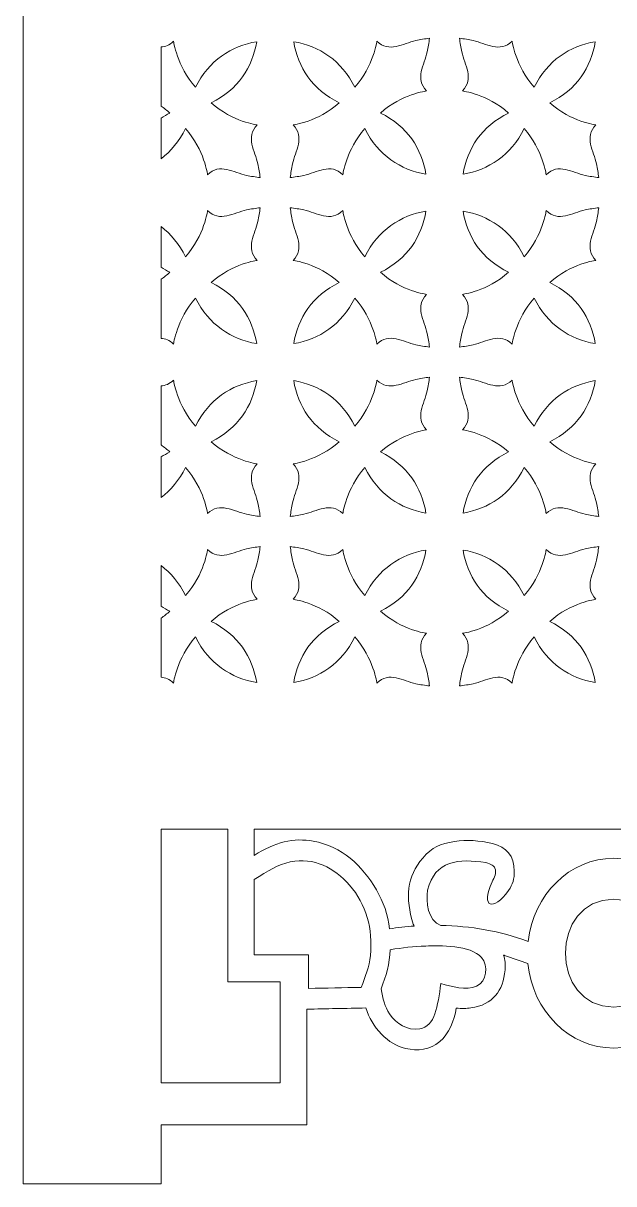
# Model space of a CAD drawing. Header units: centimetres. Extents: x -9.3 to 7.2, y -14.2 to 13.3.
# Drawn here: x -0.26 to 3.49, y -14.17 to -6.81 of the extents above; entities that cross this region are included whole.
import ezdxf

# ---------------------------------------------------------------- set-up
doc = ezdxf.new("R2010")
doc.units = ezdxf.units.CM
doc.header["$MEASUREMENT"] = 0
doc.layers.add('layer 1', color=7, linetype='Continuous')

msp = doc.modelspace()

# ---------------------------------------------------------------- linework, layer by layer
at = {"layer": 'layer 1', "color": 242, "lineweight": 9}
for points, knots in [([(7.24442, 13.32705), (4.74449, 13.32705), (2.24456, 13.32705), (-0.25537, 13.32705), (-0.25537, 13.32705), (-0.25537, 4.97173), (-0.25537, -3.38359), (-0.25537, -11.73891), (-0.25537, -11.73891), (-0.25535, -11.73891), (-0.25533, -11.73891), (-0.25531, -11.73891), (-0.25531, -11.73891), (-0.25531, -12.55), (-0.25531, -13.36109), (-0.25531, -14.17218), (-0.25531, -14.17218), (0.03635, -14.17218), (0.32801, -14.17218), (0.61966, -14.17218), (0.61966, -14.17218), (0.61966, -14.04718), (0.61966, -13.92218), (0.61966, -13.79719), (0.61966, -13.79719), (0.92818, -13.79719), (1.23669, -13.79719), (1.5452, -13.79719), (1.5452, -13.79719), (1.5452, -13.55293), (1.5452, -13.30868), (1.5452, -13.06443), (1.5452, -13.06443), (1.67001, -13.06193), (1.79482, -13.05944), (1.91964, -13.05695), (1.91964, -13.05695), (1.9418, -13.12015), (1.97084, -13.17496), (2.01906, -13.22334), (2.01906, -13.22334), (2.06629, -13.27071), (2.11509, -13.29998), (2.17241, -13.31331), (2.17241, -13.31331), (2.24827, -13.33095), (2.32837, -13.32327), (2.38927, -13.27014), (2.38927, -13.27014), (2.4482, -13.21872), (2.4822, -13.13637), (2.49442, -13.0578), (2.49442, -13.0578), (2.52929, -13.06133), (2.55895, -13.06051), (2.58692, -13.05651), (2.58692, -13.05651), (2.7265, -13.03653), (2.79243, -12.94821), (2.80421, -12.81503), (2.80421, -12.81503), (2.8071, -12.7824), (2.8048, -12.75017), (2.79444, -12.72181), (2.79444, -12.72181), (2.79663, -12.72236), (2.79882, -12.7229), (2.80102, -12.72345), (2.80102, -12.72345), (2.85027, -12.74048), (2.89953, -12.75751), (2.94878, -12.77454), (2.94878, -12.77454), (2.97834, -13.07636), (3.21141, -13.31135), (3.49455, -13.31135), (3.49455, -13.31135), (3.7777, -13.31135), (4.01077, -13.07636), (4.04032, -12.77454), (4.04032, -12.77454), (4.08958, -12.75751), (4.13883, -12.74048), (4.18809, -12.72345), (4.18809, -12.72345), (4.19028, -12.7229), (4.19248, -12.72236), (4.19467, -12.72181), (4.19467, -12.72181), (4.1843, -12.75017), (4.182, -12.7824), (4.18489, -12.81503), (4.18489, -12.81503), (4.19668, -12.94821), (4.26261, -13.03653), (4.40219, -13.05651), (4.40219, -13.05651), (4.43016, -13.06051), (4.45982, -13.06133), (4.49469, -13.0578), (4.49469, -13.0578), (4.5069, -13.13637), (4.5409, -13.21872), (4.59984, -13.27014), (4.59984, -13.27014), (4.66074, -13.32327), (4.74085, -13.33095), (4.8167, -13.31331), (4.8167, -13.31331), (4.87402, -13.29998), (4.92282, -13.27071), (4.97004, -13.22334), (4.97004, -13.22334), (5.01827, -13.17496), (5.04731, -13.12015), (5.06947, -13.05695), (5.06947, -13.05695), (5.19428, -13.05944), (5.3191, -13.06193), (5.44391, -13.06443), (5.44391, -13.06443), (5.44391, -13.30868), (5.44391, -13.55293), (5.44391, -13.79719), (5.44391, -13.79719), (5.75242, -13.79719), (6.06093, -13.79719), (6.36944, -13.79719), (6.36944, -13.79719), (6.36944, -13.92218), (6.36944, -14.04718), (6.36944, -14.17218), (6.36944, -14.17218), (6.6611, -14.17218), (6.95276, -14.17218), (7.24442, -14.17218), (7.24442, -14.17218), (7.24442, -13.36109), (7.24442, -12.55), (7.24442, -11.73891), (7.24442, -11.73891), (7.24442, -3.38359), (7.24442, 4.97173), (7.24442, 13.32705)], [0, 0, 0, 0, 0.027027, 0.027027, 0.027027, 0.027027, 0.0540541, 0.0540541, 0.0540541, 0.0540541, 0.0810811, 0.0810811, 0.0810811, 0.0810811, 0.1081081, 0.1081081, 0.1081081, 0.1081081, 0.1351351, 0.1351351, 0.1351351, 0.1351351, 0.1621622, 0.1621622, 0.1621622, 0.1621622, 0.1891892, 0.1891892, 0.1891892, 0.1891892, 0.2162162, 0.2162162, 0.2162162, 0.2162162, 0.2432432, 0.2432432, 0.2432432, 0.2432432, 0.2702703, 0.2702703, 0.2702703, 0.2702703, 0.2972973, 0.2972973, 0.2972973, 0.2972973, 0.3243243, 0.3243243, 0.3243243, 0.3243243, 0.3513514, 0.3513514, 0.3513514, 0.3513514, 0.3783784, 0.3783784, 0.3783784, 0.3783784, 0.4054054, 0.4054054, 0.4054054, 0.4054054, 0.4324324, 0.4324324, 0.4324324, 0.4324324, 0.4594595, 0.4594595, 0.4594595, 0.4594595, 0.4864865, 0.4864865, 0.4864865, 0.4864865, 0.5135135, 0.5135135, 0.5135135, 0.5135135, 0.5405405, 0.5405405, 0.5405405, 0.5405405, 0.5675676, 0.5675676, 0.5675676, 0.5675676, 0.5945946, 0.5945946, 0.5945946, 0.5945946, 0.6216216, 0.6216216, 0.6216216, 0.6216216, 0.6486486, 0.6486486, 0.6486486, 0.6486486, 0.6756757, 0.6756757, 0.6756757, 0.6756757, 0.7027027, 0.7027027, 0.7027027, 0.7027027, 0.7297297, 0.7297297, 0.7297297, 0.7297297, 0.7567568, 0.7567568, 0.7567568, 0.7567568, 0.7837838, 0.7837838, 0.7837838, 0.7837838, 0.8108108, 0.8108108, 0.8108108, 0.8108108, 0.8378378, 0.8378378, 0.8378378, 0.8378378, 0.8648649, 0.8648649, 0.8648649, 0.8648649, 0.8918919, 0.8918919, 0.8918919, 0.8918919, 0.9189189, 0.9189189, 0.9189189, 0.9189189, 0.9459459, 0.9459459, 0.9459459, 0.9459459, 1, 1, 1, 1]), ([(2.30196, -7.76707), (2.27615, -7.60725), (2.18243, -7.46156), (2.01304, -7.37971), (2.01304, -7.37971), (2.14887, -7.25845), (2.30594, -7.23935), (2.30594, -7.23935), (2.30594, -7.23935), (2.22896, -7.16239), (2.29193, -7.07282), (2.30971, -6.9918), (2.30971, -6.9918), (2.3159, -6.9636), (2.32055, -6.93312), (2.32402, -6.90529), (2.32402, -6.90529), (2.29622, -6.90877), (2.26574, -6.91343), (2.23755, -6.91962), (2.23755, -6.91962), (2.1565, -6.9374), (2.06695, -7.00036), (1.98999, -6.9234), (1.98999, -6.9234), (1.98999, -6.9234), (1.9709, -7.08046), (1.84964, -7.2163), (1.84964, -7.2163), (1.76776, -7.04691), (1.62209, -6.95318), (1.46226, -6.92738), (1.46226, -6.92738), (1.48807, -7.0872), (1.5818, -7.23288), (1.75118, -7.31474), (1.75118, -7.31474), (1.61535, -7.43599), (1.45829, -7.4551), (1.45829, -7.4551), (1.45829, -7.4551), (1.53525, -7.53205), (1.47229, -7.62162), (1.45451, -7.70265), (1.45451, -7.70265), (1.44834, -7.73085), (1.44365, -7.76132), (1.4402, -7.78914), (1.4402, -7.78914), (1.468, -7.78566), (1.49849, -7.78101), (1.52669, -7.77482), (1.52669, -7.77482), (1.60771, -7.75705), (1.69728, -7.69408), (1.77424, -7.77105), (1.77424, -7.77105), (1.77424, -7.77105), (1.79334, -7.61399), (1.91459, -7.47816), (1.91459, -7.47816), (1.99645, -7.64754), (2.14214, -7.74127), (2.30196, -7.76707)], [0, 0, 0, 0, 0.0588235, 0.0588235, 0.0588235, 0.0588235, 0.1176471, 0.1176471, 0.1176471, 0.1176471, 0.1764706, 0.1764706, 0.1764706, 0.1764706, 0.2352941, 0.2352941, 0.2352941, 0.2352941, 0.2941176, 0.2941176, 0.2941176, 0.2941176, 0.3529412, 0.3529412, 0.3529412, 0.3529412, 0.4117647, 0.4117647, 0.4117647, 0.4117647, 0.4705882, 0.4705882, 0.4705882, 0.4705882, 0.5294118, 0.5294118, 0.5294118, 0.5294118, 0.5882353, 0.5882353, 0.5882353, 0.5882353, 0.6470588, 0.6470588, 0.6470588, 0.6470588, 0.7058824, 0.7058824, 0.7058824, 0.7058824, 0.7647059, 0.7647059, 0.7647059, 0.7647059, 0.8235294, 0.8235294, 0.8235294, 0.8235294, 0.8823529, 0.8823529, 0.8823529, 0.8823529, 1, 1, 1, 1]), ([(2.53722, -7.76707), (2.56301, -7.60725), (2.65674, -7.46156), (2.82613, -7.37971), (2.82613, -7.37971), (2.69029, -7.25845), (2.53323, -7.23935), (2.53323, -7.23935), (2.53323, -7.23935), (2.61018, -7.16239), (2.54723, -7.07282), (2.52945, -6.9918), (2.52945, -6.9918), (2.52326, -6.9636), (2.5186, -6.93312), (2.51516, -6.90529), (2.51516, -6.90529), (2.54295, -6.90877), (2.57343, -6.91343), (2.60163, -6.91962), (2.60163, -6.91962), (2.68265, -6.9374), (2.77222, -7.00036), (2.84918, -6.9234), (2.84918, -6.9234), (2.84918, -6.9234), (2.86828, -7.08046), (2.98954, -7.2163), (2.98954, -7.2163), (3.07138, -7.04691), (3.21708, -6.95318), (3.3769, -6.92738), (3.3769, -6.92738), (3.3511, -7.0872), (3.25737, -7.23288), (3.08798, -7.31474), (3.08798, -7.31474), (3.22382, -7.43599), (3.38088, -7.4551), (3.38088, -7.4551), (3.38088, -7.4551), (3.30391, -7.53205), (3.36688, -7.62162), (3.38465, -7.70265), (3.38465, -7.70265), (3.39084, -7.73085), (3.39552, -7.76132), (3.39897, -7.78914), (3.39897, -7.78914), (3.37115, -7.78566), (3.34068, -7.78101), (3.31248, -7.77482), (3.31248, -7.77482), (3.23145, -7.75705), (3.14188, -7.69408), (3.06493, -7.77105), (3.06493, -7.77105), (3.06493, -7.77105), (3.04583, -7.61399), (2.92458, -7.47816), (2.92458, -7.47816), (2.84271, -7.64754), (2.69703, -7.74127), (2.53722, -7.76707)], [0, 0, 0, 0, 0.0588235, 0.0588235, 0.0588235, 0.0588235, 0.1176471, 0.1176471, 0.1176471, 0.1176471, 0.1764706, 0.1764706, 0.1764706, 0.1764706, 0.2352941, 0.2352941, 0.2352941, 0.2352941, 0.2941176, 0.2941176, 0.2941176, 0.2941176, 0.3529412, 0.3529412, 0.3529412, 0.3529412, 0.4117647, 0.4117647, 0.4117647, 0.4117647, 0.4705882, 0.4705882, 0.4705882, 0.4705882, 0.5294118, 0.5294118, 0.5294118, 0.5294118, 0.5882353, 0.5882353, 0.5882353, 0.5882353, 0.6470588, 0.6470588, 0.6470588, 0.6470588, 0.7058824, 0.7058824, 0.7058824, 0.7058824, 0.7647059, 0.7647059, 0.7647059, 0.7647059, 0.8235294, 0.8235294, 0.8235294, 0.8235294, 0.8823529, 0.8823529, 0.8823529, 0.8823529, 1, 1, 1, 1]), ([(0.6196, -6.96053), (0.6196, -7.08549), (0.6196, -7.21042), (0.6196, -7.33537), (0.6196, -7.33537), (0.63858, -7.34837), (0.65761, -7.36308), (0.67624, -7.37971), (0.67624, -7.37971), (0.65631, -7.38934), (0.63744, -7.39986), (0.6196, -7.41118), (0.6196, -7.41118), (0.6196, -7.4973), (0.6196, -7.58343), (0.6196, -7.66955), (0.6196, -7.66955), (0.6822, -7.62235), (0.73569, -7.55886), (0.77469, -7.47816), (0.77469, -7.47816), (0.89596, -7.61399), (0.91504, -7.77105), (0.91504, -7.77105), (0.91504, -7.77105), (0.992, -7.69408), (1.08157, -7.75705), (1.16259, -7.77482), (1.16259, -7.77482), (1.19079, -7.78101), (1.22129, -7.78566), (1.24909, -7.78914), (1.24909, -7.78914), (1.24564, -7.76132), (1.24095, -7.73085), (1.23477, -7.70265), (1.23477, -7.70265), (1.21699, -7.62162), (1.15404, -7.53205), (1.23099, -7.4551), (1.23099, -7.4551), (1.23099, -7.4551), (1.07393, -7.43599), (0.93809, -7.31474), (0.93809, -7.31474), (1.10748, -7.23288), (1.20121, -7.0872), (1.22702, -6.92738), (1.22702, -6.92738), (1.06719, -6.95318), (0.92152, -7.04691), (0.83965, -7.2163), (0.83965, -7.2163), (0.71839, -7.08046), (0.69929, -6.9234), (0.69929, -6.9234), (0.69929, -6.9234), (0.67387, -6.94884), (0.64703, -6.95898), (0.6196, -6.96053)], [0, 0, 0, 0, 0.0625, 0.0625, 0.0625, 0.0625, 0.125, 0.125, 0.125, 0.125, 0.1875, 0.1875, 0.1875, 0.1875, 0.25, 0.25, 0.25, 0.25, 0.3125, 0.3125, 0.3125, 0.3125, 0.375, 0.375, 0.375, 0.375, 0.4375, 0.4375, 0.4375, 0.4375, 0.5, 0.5, 0.5, 0.5, 0.5625, 0.5625, 0.5625, 0.5625, 0.625, 0.625, 0.625, 0.625, 0.6875, 0.6875, 0.6875, 0.6875, 0.75, 0.75, 0.75, 0.75, 0.8125, 0.8125, 0.8125, 0.8125, 0.875, 0.875, 0.875, 0.875, 1, 1, 1, 1]), ([(0.6196, -8.09986), (0.6196, -8.18599), (0.6196, -8.2721), (0.6196, -8.35823), (0.6196, -8.35823), (0.63744, -8.36954), (0.65631, -8.38007), (0.67624, -8.3897), (0.67624, -8.3897), (0.65761, -8.40633), (0.63858, -8.42103), (0.6196, -8.43403), (0.6196, -8.43403), (0.6196, -8.55898), (0.6196, -8.68393), (0.6196, -8.80888), (0.6196, -8.80888), (0.64703, -8.81042), (0.67387, -8.82056), (0.69929, -8.84601), (0.69929, -8.84601), (0.69929, -8.84601), (0.71839, -8.68894), (0.83965, -8.55311), (0.83965, -8.55311), (0.92152, -8.7225), (1.06719, -8.81623), (1.22702, -8.84203), (1.22702, -8.84203), (1.20121, -8.6822), (1.10748, -8.53652), (0.93809, -8.45466), (0.93809, -8.45466), (1.07393, -8.3334), (1.23099, -8.31431), (1.23099, -8.31431), (1.23099, -8.31431), (1.15404, -8.23734), (1.21699, -8.14779), (1.23477, -8.06676), (1.23477, -8.06676), (1.24095, -8.03857), (1.24564, -8.00807), (1.24909, -7.98028), (1.24909, -7.98028), (1.22129, -7.98372), (1.19079, -7.98838), (1.16259, -7.99457), (1.16259, -7.99457), (1.08157, -8.01236), (0.992, -8.07532), (0.91504, -7.99835), (0.91504, -7.99835), (0.91504, -7.99835), (0.89596, -8.15542), (0.77469, -8.29125), (0.77469, -8.29125), (0.73569, -8.21055), (0.6822, -8.14704), (0.6196, -8.09986)], [0, 0, 0, 0, 0.0625, 0.0625, 0.0625, 0.0625, 0.125, 0.125, 0.125, 0.125, 0.1875, 0.1875, 0.1875, 0.1875, 0.25, 0.25, 0.25, 0.25, 0.3125, 0.3125, 0.3125, 0.3125, 0.375, 0.375, 0.375, 0.375, 0.4375, 0.4375, 0.4375, 0.4375, 0.5, 0.5, 0.5, 0.5, 0.5625, 0.5625, 0.5625, 0.5625, 0.625, 0.625, 0.625, 0.625, 0.6875, 0.6875, 0.6875, 0.6875, 0.75, 0.75, 0.75, 0.75, 0.8125, 0.8125, 0.8125, 0.8125, 0.875, 0.875, 0.875, 0.875, 1, 1, 1, 1]), ([(2.30196, -8.00233), (2.27615, -8.16216), (2.18243, -8.30783), (2.01304, -8.3897), (2.01304, -8.3897), (2.14887, -8.51095), (2.30594, -8.53005), (2.30594, -8.53005), (2.30594, -8.53005), (2.22896, -8.60701), (2.29193, -8.69657), (2.30971, -8.77761), (2.30971, -8.77761), (2.3159, -8.8058), (2.32055, -8.83628), (2.32402, -8.8641), (2.32402, -8.8641), (2.29622, -8.86064), (2.26574, -8.85597), (2.23755, -8.84978), (2.23755, -8.84978), (2.1565, -8.832), (2.06695, -8.76903), (1.98999, -8.84601), (1.98999, -8.84601), (1.98999, -8.84601), (1.9709, -8.68894), (1.84964, -8.55311), (1.84964, -8.55311), (1.76776, -8.7225), (1.62209, -8.81623), (1.46226, -8.84203), (1.46226, -8.84203), (1.48807, -8.6822), (1.5818, -8.53652), (1.75118, -8.45466), (1.75118, -8.45466), (1.61535, -8.3334), (1.45829, -8.31431), (1.45829, -8.31431), (1.45829, -8.31431), (1.53525, -8.23734), (1.47229, -8.14779), (1.45451, -8.06676), (1.45451, -8.06676), (1.44834, -8.03857), (1.44365, -8.00807), (1.4402, -7.98028), (1.4402, -7.98028), (1.468, -7.98372), (1.49849, -7.98838), (1.52669, -7.99457), (1.52669, -7.99457), (1.60771, -8.01236), (1.69728, -8.07532), (1.77424, -7.99835), (1.77424, -7.99835), (1.77424, -7.99835), (1.79334, -8.15542), (1.91459, -8.29125), (1.91459, -8.29125), (1.99645, -8.12187), (2.14214, -8.02813), (2.30196, -8.00233)], [0, 0, 0, 0, 0.0588235, 0.0588235, 0.0588235, 0.0588235, 0.1176471, 0.1176471, 0.1176471, 0.1176471, 0.1764706, 0.1764706, 0.1764706, 0.1764706, 0.2352941, 0.2352941, 0.2352941, 0.2352941, 0.2941176, 0.2941176, 0.2941176, 0.2941176, 0.3529412, 0.3529412, 0.3529412, 0.3529412, 0.4117647, 0.4117647, 0.4117647, 0.4117647, 0.4705882, 0.4705882, 0.4705882, 0.4705882, 0.5294118, 0.5294118, 0.5294118, 0.5294118, 0.5882353, 0.5882353, 0.5882353, 0.5882353, 0.6470588, 0.6470588, 0.6470588, 0.6470588, 0.7058824, 0.7058824, 0.7058824, 0.7058824, 0.7647059, 0.7647059, 0.7647059, 0.7647059, 0.8235294, 0.8235294, 0.8235294, 0.8235294, 0.8823529, 0.8823529, 0.8823529, 0.8823529, 1, 1, 1, 1]), ([(2.53722, -8.00233), (2.56301, -8.16216), (2.65674, -8.30783), (2.82613, -8.3897), (2.82613, -8.3897), (2.69029, -8.51095), (2.53323, -8.53005), (2.53323, -8.53005), (2.53323, -8.53005), (2.61018, -8.60701), (2.54723, -8.69657), (2.52945, -8.77761), (2.52945, -8.77761), (2.52326, -8.8058), (2.5186, -8.83628), (2.51516, -8.8641), (2.51516, -8.8641), (2.54295, -8.86064), (2.57343, -8.85597), (2.60163, -8.84978), (2.60163, -8.84978), (2.68265, -8.832), (2.77222, -8.76903), (2.84918, -8.84601), (2.84918, -8.84601), (2.84918, -8.84601), (2.86828, -8.68894), (2.98954, -8.55311), (2.98954, -8.55311), (3.07138, -8.7225), (3.21708, -8.81623), (3.3769, -8.84203), (3.3769, -8.84203), (3.3511, -8.6822), (3.25737, -8.53652), (3.08798, -8.45466), (3.08798, -8.45466), (3.22382, -8.3334), (3.38088, -8.31431), (3.38088, -8.31431), (3.38088, -8.31431), (3.30391, -8.23734), (3.36688, -8.14779), (3.38465, -8.06676), (3.38465, -8.06676), (3.39084, -8.03857), (3.39552, -8.00807), (3.39897, -7.98028), (3.39897, -7.98028), (3.37115, -7.98372), (3.34068, -7.98838), (3.31248, -7.99457), (3.31248, -7.99457), (3.23145, -8.01236), (3.14188, -8.07532), (3.06493, -7.99835), (3.06493, -7.99835), (3.06493, -7.99835), (3.04583, -8.15542), (2.92458, -8.29125), (2.92458, -8.29125), (2.84271, -8.12187), (2.69703, -8.02813), (2.53722, -8.00233)], [0, 0, 0, 0, 0.0588235, 0.0588235, 0.0588235, 0.0588235, 0.1176471, 0.1176471, 0.1176471, 0.1176471, 0.1764706, 0.1764706, 0.1764706, 0.1764706, 0.2352941, 0.2352941, 0.2352941, 0.2352941, 0.2941176, 0.2941176, 0.2941176, 0.2941176, 0.3529412, 0.3529412, 0.3529412, 0.3529412, 0.4117647, 0.4117647, 0.4117647, 0.4117647, 0.4705882, 0.4705882, 0.4705882, 0.4705882, 0.5294118, 0.5294118, 0.5294118, 0.5294118, 0.5882353, 0.5882353, 0.5882353, 0.5882353, 0.6470588, 0.6470588, 0.6470588, 0.6470588, 0.7058824, 0.7058824, 0.7058824, 0.7058824, 0.7647059, 0.7647059, 0.7647059, 0.7647059, 0.8235294, 0.8235294, 0.8235294, 0.8235294, 0.8823529, 0.8823529, 0.8823529, 0.8823529, 1, 1, 1, 1]), ([(2.30196, -9.91697), (2.27615, -9.75715), (2.18243, -9.61146), (2.01304, -9.5296), (2.01304, -9.5296), (2.14887, -9.40835), (2.30594, -9.38925), (2.30594, -9.38925), (2.30594, -9.38925), (2.22896, -9.31229), (2.29193, -9.22272), (2.30971, -9.1417), (2.30971, -9.1417), (2.3159, -9.1135), (2.32055, -9.08302), (2.32402, -9.05519), (2.32402, -9.05519), (2.29622, -9.05865), (2.26574, -9.06333), (2.23755, -9.06952), (2.23755, -9.06952), (2.1565, -9.0873), (2.06695, -9.15026), (1.98999, -9.0733), (1.98999, -9.0733), (1.98999, -9.0733), (1.9709, -9.23036), (1.84964, -9.36619), (1.84964, -9.36619), (1.76776, -9.19681), (1.62209, -9.10307), (1.46226, -9.07728), (1.46226, -9.07728), (1.48807, -9.2371), (1.5818, -9.38278), (1.75118, -9.46464), (1.75118, -9.46464), (1.61535, -9.58589), (1.45829, -9.605), (1.45829, -9.605), (1.45829, -9.605), (1.53525, -9.68195), (1.47229, -9.77152), (1.45451, -9.85254), (1.45451, -9.85254), (1.44834, -9.88075), (1.44365, -9.91122), (1.4402, -9.93904), (1.4402, -9.93904), (1.468, -9.93557), (1.49849, -9.93091), (1.52669, -9.92472), (1.52669, -9.92472), (1.60771, -9.90695), (1.69728, -9.84399), (1.77424, -9.92095), (1.77424, -9.92095), (1.77424, -9.92095), (1.79334, -9.76388), (1.91459, -9.62806), (1.91459, -9.62806), (1.99645, -9.79744), (2.14214, -9.89117), (2.30196, -9.91697)], [0, 0, 0, 0, 0.0588235, 0.0588235, 0.0588235, 0.0588235, 0.1176471, 0.1176471, 0.1176471, 0.1176471, 0.1764706, 0.1764706, 0.1764706, 0.1764706, 0.2352941, 0.2352941, 0.2352941, 0.2352941, 0.2941176, 0.2941176, 0.2941176, 0.2941176, 0.3529412, 0.3529412, 0.3529412, 0.3529412, 0.4117647, 0.4117647, 0.4117647, 0.4117647, 0.4705882, 0.4705882, 0.4705882, 0.4705882, 0.5294118, 0.5294118, 0.5294118, 0.5294118, 0.5882353, 0.5882353, 0.5882353, 0.5882353, 0.6470588, 0.6470588, 0.6470588, 0.6470588, 0.7058824, 0.7058824, 0.7058824, 0.7058824, 0.7647059, 0.7647059, 0.7647059, 0.7647059, 0.8235294, 0.8235294, 0.8235294, 0.8235294, 0.8823529, 0.8823529, 0.8823529, 0.8823529, 1, 1, 1, 1]), ([(2.53722, -9.91697), (2.56301, -9.75715), (2.65674, -9.61146), (2.82613, -9.5296), (2.82613, -9.5296), (2.69029, -9.40835), (2.53323, -9.38925), (2.53323, -9.38925), (2.53323, -9.38925), (2.61018, -9.31229), (2.54723, -9.22272), (2.52945, -9.1417), (2.52945, -9.1417), (2.52326, -9.1135), (2.5186, -9.08302), (2.51516, -9.05519), (2.51516, -9.05519), (2.54295, -9.05865), (2.57343, -9.06333), (2.60163, -9.06952), (2.60163, -9.06952), (2.68265, -9.0873), (2.77222, -9.15026), (2.84918, -9.0733), (2.84918, -9.0733), (2.84918, -9.0733), (2.86828, -9.23036), (2.98954, -9.36619), (2.98954, -9.36619), (3.07138, -9.19681), (3.21708, -9.10307), (3.3769, -9.07728), (3.3769, -9.07728), (3.3511, -9.2371), (3.25737, -9.38278), (3.08798, -9.46464), (3.08798, -9.46464), (3.22382, -9.58589), (3.38088, -9.605), (3.38088, -9.605), (3.38088, -9.605), (3.30391, -9.68195), (3.36688, -9.77152), (3.38465, -9.85254), (3.38465, -9.85254), (3.39084, -9.88075), (3.39552, -9.91122), (3.39897, -9.93904), (3.39897, -9.93904), (3.37115, -9.93557), (3.34068, -9.93091), (3.31248, -9.92472), (3.31248, -9.92472), (3.23145, -9.90695), (3.14188, -9.84399), (3.06493, -9.92095), (3.06493, -9.92095), (3.06493, -9.92095), (3.04583, -9.76388), (2.92458, -9.62806), (2.92458, -9.62806), (2.84271, -9.79744), (2.69703, -9.89117), (2.53722, -9.91697)], [0, 0, 0, 0, 0.0588235, 0.0588235, 0.0588235, 0.0588235, 0.1176471, 0.1176471, 0.1176471, 0.1176471, 0.1764706, 0.1764706, 0.1764706, 0.1764706, 0.2352941, 0.2352941, 0.2352941, 0.2352941, 0.2941176, 0.2941176, 0.2941176, 0.2941176, 0.3529412, 0.3529412, 0.3529412, 0.3529412, 0.4117647, 0.4117647, 0.4117647, 0.4117647, 0.4705882, 0.4705882, 0.4705882, 0.4705882, 0.5294118, 0.5294118, 0.5294118, 0.5294118, 0.5882353, 0.5882353, 0.5882353, 0.5882353, 0.6470588, 0.6470588, 0.6470588, 0.6470588, 0.7058824, 0.7058824, 0.7058824, 0.7058824, 0.7647059, 0.7647059, 0.7647059, 0.7647059, 0.8235294, 0.8235294, 0.8235294, 0.8235294, 0.8823529, 0.8823529, 0.8823529, 0.8823529, 1, 1, 1, 1]), ([(0.6196, -9.11043), (0.6196, -9.23539), (0.6196, -9.36032), (0.6196, -9.48527), (0.6196, -9.48527), (0.63858, -9.49827), (0.65761, -9.51296), (0.67624, -9.5296), (0.67624, -9.5296), (0.65631, -9.53923), (0.63744, -9.54976), (0.6196, -9.56107), (0.6196, -9.56107), (0.6196, -9.6472), (0.6196, -9.73333), (0.6196, -9.81945), (0.6196, -9.81945), (0.6822, -9.77226), (0.73569, -9.70874), (0.77469, -9.62806), (0.77469, -9.62806), (0.89596, -9.76388), (0.91504, -9.92095), (0.91504, -9.92095), (0.91504, -9.92095), (0.992, -9.84399), (1.08157, -9.90695), (1.16259, -9.92472), (1.16259, -9.92472), (1.19079, -9.93091), (1.22129, -9.93557), (1.24909, -9.93904), (1.24909, -9.93904), (1.24564, -9.91122), (1.24095, -9.88075), (1.23477, -9.85254), (1.23477, -9.85254), (1.21699, -9.77152), (1.15404, -9.68195), (1.23099, -9.605), (1.23099, -9.605), (1.23099, -9.605), (1.07393, -9.58589), (0.93809, -9.46464), (0.93809, -9.46464), (1.10748, -9.38278), (1.20121, -9.2371), (1.22702, -9.07728), (1.22702, -9.07728), (1.06719, -9.10307), (0.92152, -9.19681), (0.83965, -9.36619), (0.83965, -9.36619), (0.71839, -9.23036), (0.69929, -9.0733), (0.69929, -9.0733), (0.69929, -9.0733), (0.67387, -9.09874), (0.64703, -9.10888), (0.6196, -9.11043)], [0, 0, 0, 0, 0.0625, 0.0625, 0.0625, 0.0625, 0.125, 0.125, 0.125, 0.125, 0.1875, 0.1875, 0.1875, 0.1875, 0.25, 0.25, 0.25, 0.25, 0.3125, 0.3125, 0.3125, 0.3125, 0.375, 0.375, 0.375, 0.375, 0.4375, 0.4375, 0.4375, 0.4375, 0.5, 0.5, 0.5, 0.5, 0.5625, 0.5625, 0.5625, 0.5625, 0.625, 0.625, 0.625, 0.625, 0.6875, 0.6875, 0.6875, 0.6875, 0.75, 0.75, 0.75, 0.75, 0.8125, 0.8125, 0.8125, 0.8125, 0.875, 0.875, 0.875, 0.875, 1, 1, 1, 1]), ([(0.6196, -10.24974), (0.6196, -10.33589), (0.6196, -10.422), (0.6196, -10.50812), (0.6196, -10.50812), (0.63744, -10.51944), (0.65631, -10.52996), (0.67624, -10.5396), (0.67624, -10.5396), (0.65761, -10.55622), (0.63858, -10.57093), (0.6196, -10.58392), (0.6196, -10.58392), (0.6196, -10.70888), (0.6196, -10.83383), (0.6196, -10.95877), (0.6196, -10.95877), (0.64703, -10.96032), (0.67387, -10.97046), (0.69929, -10.99591), (0.69929, -10.99591), (0.69929, -10.99591), (0.71839, -10.83883), (0.83965, -10.70301), (0.83965, -10.70301), (0.92152, -10.87239), (1.06719, -10.96612), (1.22702, -10.99193), (1.22702, -10.99193), (1.20121, -10.8321), (1.10748, -10.68642), (0.93809, -10.60456), (0.93809, -10.60456), (1.07393, -10.4833), (1.23099, -10.46421), (1.23099, -10.46421), (1.23099, -10.46421), (1.15404, -10.38724), (1.21699, -10.29768), (1.23477, -10.21665), (1.23477, -10.21665), (1.24095, -10.18847), (1.24564, -10.15797), (1.24909, -10.13017), (1.24909, -10.13017), (1.22129, -10.13363), (1.19079, -10.13828), (1.16259, -10.14447), (1.16259, -10.14447), (1.08157, -10.16226), (0.992, -10.22522), (0.91504, -10.14825), (0.91504, -10.14825), (0.91504, -10.14825), (0.89596, -10.30532), (0.77469, -10.44114), (0.77469, -10.44114), (0.73569, -10.36045), (0.6822, -10.29694), (0.6196, -10.24974)], [0, 0, 0, 0, 0.0625, 0.0625, 0.0625, 0.0625, 0.125, 0.125, 0.125, 0.125, 0.1875, 0.1875, 0.1875, 0.1875, 0.25, 0.25, 0.25, 0.25, 0.3125, 0.3125, 0.3125, 0.3125, 0.375, 0.375, 0.375, 0.375, 0.4375, 0.4375, 0.4375, 0.4375, 0.5, 0.5, 0.5, 0.5, 0.5625, 0.5625, 0.5625, 0.5625, 0.625, 0.625, 0.625, 0.625, 0.6875, 0.6875, 0.6875, 0.6875, 0.75, 0.75, 0.75, 0.75, 0.8125, 0.8125, 0.8125, 0.8125, 0.875, 0.875, 0.875, 0.875, 1, 1, 1, 1]), ([(2.30196, -10.15223), (2.27615, -10.31206), (2.18243, -10.45773), (2.01304, -10.5396), (2.01304, -10.5396), (2.14887, -10.66085), (2.30594, -10.67995), (2.30594, -10.67995), (2.30594, -10.67995), (2.22896, -10.75691), (2.29193, -10.84647), (2.30971, -10.9275), (2.30971, -10.9275), (2.3159, -10.9557), (2.32055, -10.98618), (2.32402, -11.014), (2.32402, -11.014), (2.29622, -11.01053), (2.26574, -11.00587), (2.23755, -10.99968), (2.23755, -10.99968), (2.1565, -10.9819), (2.06695, -10.91893), (1.98999, -10.99591), (1.98999, -10.99591), (1.98999, -10.99591), (1.9709, -10.83883), (1.84964, -10.70301), (1.84964, -10.70301), (1.76776, -10.87239), (1.62209, -10.96612), (1.46226, -10.99193), (1.46226, -10.99193), (1.48807, -10.8321), (1.5818, -10.68642), (1.75118, -10.60456), (1.75118, -10.60456), (1.61535, -10.4833), (1.45829, -10.46421), (1.45829, -10.46421), (1.45829, -10.46421), (1.53525, -10.38724), (1.47229, -10.29768), (1.45451, -10.21665), (1.45451, -10.21665), (1.44834, -10.18847), (1.44365, -10.15797), (1.4402, -10.13017), (1.4402, -10.13017), (1.468, -10.13363), (1.49849, -10.13828), (1.52669, -10.14447), (1.52669, -10.14447), (1.60771, -10.16226), (1.69728, -10.22522), (1.77424, -10.14825), (1.77424, -10.14825), (1.77424, -10.14825), (1.79334, -10.30532), (1.91459, -10.44114), (1.91459, -10.44114), (1.99645, -10.27176), (2.14214, -10.17804), (2.30196, -10.15223)], [0, 0, 0, 0, 0.0588235, 0.0588235, 0.0588235, 0.0588235, 0.1176471, 0.1176471, 0.1176471, 0.1176471, 0.1764706, 0.1764706, 0.1764706, 0.1764706, 0.2352941, 0.2352941, 0.2352941, 0.2352941, 0.2941176, 0.2941176, 0.2941176, 0.2941176, 0.3529412, 0.3529412, 0.3529412, 0.3529412, 0.4117647, 0.4117647, 0.4117647, 0.4117647, 0.4705882, 0.4705882, 0.4705882, 0.4705882, 0.5294118, 0.5294118, 0.5294118, 0.5294118, 0.5882353, 0.5882353, 0.5882353, 0.5882353, 0.6470588, 0.6470588, 0.6470588, 0.6470588, 0.7058824, 0.7058824, 0.7058824, 0.7058824, 0.7647059, 0.7647059, 0.7647059, 0.7647059, 0.8235294, 0.8235294, 0.8235294, 0.8235294, 0.8823529, 0.8823529, 0.8823529, 0.8823529, 1, 1, 1, 1]), ([(2.53722, -10.15223), (2.56301, -10.31206), (2.65674, -10.45773), (2.82613, -10.5396), (2.82613, -10.5396), (2.69029, -10.66085), (2.53323, -10.67995), (2.53323, -10.67995), (2.53323, -10.67995), (2.61018, -10.75691), (2.54723, -10.84647), (2.52945, -10.9275), (2.52945, -10.9275), (2.52326, -10.9557), (2.5186, -10.98618), (2.51516, -11.014), (2.51516, -11.014), (2.54295, -11.01053), (2.57343, -11.00587), (2.60163, -10.99968), (2.60163, -10.99968), (2.68265, -10.9819), (2.77222, -10.91893), (2.84918, -10.99591), (2.84918, -10.99591), (2.84918, -10.99591), (2.86828, -10.83883), (2.98954, -10.70301), (2.98954, -10.70301), (3.07138, -10.87239), (3.21708, -10.96612), (3.3769, -10.99193), (3.3769, -10.99193), (3.3511, -10.8321), (3.25737, -10.68642), (3.08798, -10.60456), (3.08798, -10.60456), (3.22382, -10.4833), (3.38088, -10.46421), (3.38088, -10.46421), (3.38088, -10.46421), (3.30391, -10.38724), (3.36688, -10.29768), (3.38465, -10.21665), (3.38465, -10.21665), (3.39084, -10.18847), (3.39552, -10.15797), (3.39897, -10.13017), (3.39897, -10.13017), (3.37115, -10.13363), (3.34068, -10.13828), (3.31248, -10.14447), (3.31248, -10.14447), (3.23145, -10.16226), (3.14188, -10.22522), (3.06493, -10.14825), (3.06493, -10.14825), (3.06493, -10.14825), (3.04583, -10.30532), (2.92458, -10.44114), (2.92458, -10.44114), (2.84271, -10.27176), (2.69703, -10.17804), (2.53722, -10.15223)], [0, 0, 0, 0, 0.0588235, 0.0588235, 0.0588235, 0.0588235, 0.1176471, 0.1176471, 0.1176471, 0.1176471, 0.1764706, 0.1764706, 0.1764706, 0.1764706, 0.2352941, 0.2352941, 0.2352941, 0.2352941, 0.2941176, 0.2941176, 0.2941176, 0.2941176, 0.3529412, 0.3529412, 0.3529412, 0.3529412, 0.4117647, 0.4117647, 0.4117647, 0.4117647, 0.4705882, 0.4705882, 0.4705882, 0.4705882, 0.5294118, 0.5294118, 0.5294118, 0.5294118, 0.5882353, 0.5882353, 0.5882353, 0.5882353, 0.6470588, 0.6470588, 0.6470588, 0.6470588, 0.7058824, 0.7058824, 0.7058824, 0.7058824, 0.7647059, 0.7647059, 0.7647059, 0.7647059, 0.8235294, 0.8235294, 0.8235294, 0.8235294, 0.8823529, 0.8823529, 0.8823529, 0.8823529, 1, 1, 1, 1]), ([(1.04316, -11.92224), (0.90199, -11.92224), (0.76082, -11.92224), (0.61967, -11.92224), (0.61967, -11.92224), (0.61967, -12.45876), (0.61967, -12.99529), (0.61967, -13.53183), (0.61967, -13.53183), (0.87196, -13.53183), (1.12426, -13.53183), (1.37655, -13.53183), (1.37655, -13.53183), (1.37655, -13.31801), (1.37655, -13.10418), (1.37655, -12.89036), (1.37655, -12.89036), (1.2578, -12.89036), (1.16214, -12.89036), (1.04316, -12.89036), (1.04316, -12.89036), (1.04316, -12.56766), (1.04316, -12.24494), (1.04316, -11.92224)], [0, 0, 0, 0, 0.1428571, 0.1428571, 0.1428571, 0.1428571, 0.2857143, 0.2857143, 0.2857143, 0.2857143, 0.4285714, 0.4285714, 0.4285714, 0.4285714, 0.5714286, 0.5714286, 0.5714286, 0.5714286, 0.7142857, 0.7142857, 0.7142857, 0.7142857, 1, 1, 1, 1]), ([(3.49456, -11.92224), (2.73363, -11.92224), (1.97271, -11.92224), (1.2118, -11.92224), (1.2118, -11.92224), (1.2118, -11.97782), (1.2118, -12.03341), (1.2118, -12.08898), (1.2118, -12.08898), (1.34192, -12.00413), (1.46451, -11.97588), (1.58651, -11.99866), (1.58651, -11.99866), (1.76871, -12.03267), (1.89744, -12.15195), (1.98768, -12.30794), (1.98768, -12.30794), (2.03131, -12.38336), (2.06143, -12.46603), (2.06985, -12.55536), (2.06985, -12.55536), (2.12206, -12.54664), (2.17495, -12.54047), (2.22779, -12.53699), (2.22779, -12.53699), (2.22541, -12.5331), (2.22305, -12.52921), (2.22067, -12.52532), (2.22067, -12.52532), (2.16964, -12.35994), (2.1799, -12.22207), (2.28105, -12.10574), (2.28105, -12.10574), (2.34209, -12.03556), (2.392, -12.01437), (2.48292, -12.00114), (2.48292, -12.00114), (2.5616, -11.98971), (2.63982, -11.99306), (2.72416, -12.01384), (2.72416, -12.01384), (2.81265, -12.03565), (2.86353, -12.09256), (2.86279, -12.18822), (2.86279, -12.18822), (2.8624, -12.2392), (2.85475, -12.27161), (2.82558, -12.31253), (2.82558, -12.31253), (2.73116, -12.4451), (2.64477, -12.42265), (2.72202, -12.25692), (2.72202, -12.25692), (2.73465, -12.22981), (2.75223, -12.20098), (2.74017, -12.16957), (2.74017, -12.16957), (2.73383, -12.15305), (2.71639, -12.14624), (2.68138, -12.1343), (2.68138, -12.1343), (2.51159, -12.10892), (2.35902, -12.11974), (2.31148, -12.30909), (2.31148, -12.30909), (2.30204, -12.3827), (2.31237, -12.50457), (2.39577, -12.53299), (2.39577, -12.53299), (2.58243, -12.53747), (2.77587, -12.56701), (2.94981, -12.63523), (2.94981, -12.63523), (2.98324, -12.33788), (3.21434, -12.10749), (3.49456, -12.10749), (3.49456, -12.10749), (3.77477, -12.10749), (4.00586, -12.33788), (4.03932, -12.63523), (4.03932, -12.63523), (4.21323, -12.56701), (4.40667, -12.53747), (4.59334, -12.53299), (4.59334, -12.53299), (4.67674, -12.50457), (4.68706, -12.3827), (4.67762, -12.30909), (4.67762, -12.30909), (4.6301, -12.11974), (4.47751, -12.10892), (4.30774, -12.1343), (4.30774, -12.1343), (4.27273, -12.14624), (4.25527, -12.15305), (4.24893, -12.16957), (4.24893, -12.16957), (4.23687, -12.20098), (4.25445, -12.22981), (4.26708, -12.25692), (4.26708, -12.25692), (4.34433, -12.42265), (4.25794, -12.4451), (4.16352, -12.31253), (4.16352, -12.31253), (4.13437, -12.27161), (4.12671, -12.2392), (4.12632, -12.18822), (4.12632, -12.18822), (4.12557, -12.09256), (4.17645, -12.03565), (4.26495, -12.01384), (4.26495, -12.01384), (4.34929, -11.99306), (4.4275, -11.98971), (4.50619, -12.00114), (4.50619, -12.00114), (4.59712, -12.01437), (4.64701, -12.03556), (4.70805, -12.10574), (4.70805, -12.10574), (4.8092, -12.22207), (4.81948, -12.35994), (4.76844, -12.52532), (4.76844, -12.52532), (4.76607, -12.52921), (4.76369, -12.5331), (4.76133, -12.53699), (4.76133, -12.53699), (4.81415, -12.54047), (4.86704, -12.54664), (4.91926, -12.55536), (4.91926, -12.55536), (4.92768, -12.46603), (4.9578, -12.38336), (5.00143, -12.30794), (5.00143, -12.30794), (5.09166, -12.15195), (5.22039, -12.03267), (5.40259, -11.99866), (5.40259, -11.99866), (5.5246, -11.97588), (5.64719, -12.00413), (5.77731, -12.08898), (5.77731, -12.08898), (5.77731, -12.03341), (5.77731, -11.97782), (5.77731, -11.92224), (5.77731, -11.92224), (5.01639, -11.92224), (4.25548, -11.92224), (3.49456, -11.92224)], [0, 0, 0, 0, 0.025641, 0.025641, 0.025641, 0.025641, 0.0512821, 0.0512821, 0.0512821, 0.0512821, 0.0769231, 0.0769231, 0.0769231, 0.0769231, 0.1025641, 0.1025641, 0.1025641, 0.1025641, 0.1282051, 0.1282051, 0.1282051, 0.1282051, 0.1538462, 0.1538462, 0.1538462, 0.1538462, 0.1794872, 0.1794872, 0.1794872, 0.1794872, 0.2051282, 0.2051282, 0.2051282, 0.2051282, 0.2307692, 0.2307692, 0.2307692, 0.2307692, 0.2564103, 0.2564103, 0.2564103, 0.2564103, 0.2820513, 0.2820513, 0.2820513, 0.2820513, 0.3076923, 0.3076923, 0.3076923, 0.3076923, 0.3333333, 0.3333333, 0.3333333, 0.3333333, 0.3589744, 0.3589744, 0.3589744, 0.3589744, 0.3846154, 0.3846154, 0.3846154, 0.3846154, 0.4102564, 0.4102564, 0.4102564, 0.4102564, 0.4358974, 0.4358974, 0.4358974, 0.4358974, 0.4615385, 0.4615385, 0.4615385, 0.4615385, 0.4871795, 0.4871795, 0.4871795, 0.4871795, 0.5128205, 0.5128205, 0.5128205, 0.5128205, 0.5384615, 0.5384615, 0.5384615, 0.5384615, 0.5641026, 0.5641026, 0.5641026, 0.5641026, 0.5897436, 0.5897436, 0.5897436, 0.5897436, 0.6153846, 0.6153846, 0.6153846, 0.6153846, 0.6410256, 0.6410256, 0.6410256, 0.6410256, 0.6666667, 0.6666667, 0.6666667, 0.6666667, 0.6923077, 0.6923077, 0.6923077, 0.6923077, 0.7179487, 0.7179487, 0.7179487, 0.7179487, 0.7435897, 0.7435897, 0.7435897, 0.7435897, 0.7692308, 0.7692308, 0.7692308, 0.7692308, 0.7948718, 0.7948718, 0.7948718, 0.7948718, 0.8205128, 0.8205128, 0.8205128, 0.8205128, 0.8461538, 0.8461538, 0.8461538, 0.8461538, 0.8717949, 0.8717949, 0.8717949, 0.8717949, 0.8974359, 0.8974359, 0.8974359, 0.8974359, 0.9230769, 0.9230769, 0.9230769, 0.9230769, 0.9487179, 0.9487179, 0.9487179, 0.9487179, 1, 1, 1, 1]), ([(1.55531, -12.72027), (1.44081, -12.72027), (1.32631, -12.72027), (1.2118, -12.72027), (1.2118, -12.72027), (1.2118, -12.56081), (1.2118, -12.40138), (1.2118, -12.24193), (1.2118, -12.24193), (1.29709, -12.18631), (1.36477, -12.146), (1.44055, -12.1304), (1.44055, -12.1304), (1.59097, -12.09944), (1.71915, -12.16663), (1.81726, -12.27832), (1.81726, -12.27832), (1.92202, -12.3976), (1.9657, -12.55599), (1.94927, -12.7238), (1.94927, -12.7238), (1.94193, -12.79862), (1.91747, -12.8568), (1.8899, -12.92611), (1.8899, -12.92611), (1.77898, -12.92832), (1.66805, -12.93053), (1.55712, -12.93276), (1.55712, -12.93276), (1.55652, -12.86192), (1.55591, -12.7911), (1.55531, -12.72027)], [0, 0, 0, 0, 0.1111111, 0.1111111, 0.1111111, 0.1111111, 0.2222222, 0.2222222, 0.2222222, 0.2222222, 0.3333333, 0.3333333, 0.3333333, 0.3333333, 0.4444444, 0.4444444, 0.4444444, 0.4444444, 0.5555556, 0.5555556, 0.5555556, 0.5555556, 0.6666667, 0.6666667, 0.6666667, 0.6666667, 0.7777778, 0.7777778, 0.7777778, 0.7777778, 1, 1, 1, 1]), ([(3.49456, -12.36727), (3.90405, -12.36727), (3.90405, -13.05157), (3.49456, -13.05157), (3.49456, -13.05157), (3.08505, -13.05157), (3.08505, -12.36727), (3.49456, -12.36727)], [0, 0, 0, 0, 0.3333333, 0.3333333, 0.3333333, 0.3333333, 1, 1, 1, 1]), ([(2.62283, -12.91772), (2.55646, -12.94836), (2.46597, -12.92003), (2.39703, -12.9025), (2.39703, -12.9025), (2.37508, -13.04458), (2.36046, -13.17352), (2.26258, -13.18883), (2.26258, -13.18883), (2.18201, -13.20143), (2.11364, -13.15837), (2.07121, -13.09381), (2.07121, -13.09381), (2.0413, -13.04833), (2.02784, -12.99809), (2.01726, -12.93476), (2.01726, -12.93476), (2.05031, -12.8517), (2.07064, -12.77664), (2.0756, -12.68711), (2.0756, -12.68711), (2.14967, -12.67451), (2.22529, -12.6663), (2.30075, -12.66399), (2.30075, -12.66399), (2.38868, -12.6613), (2.58575, -12.6554), (2.65467, -12.73698), (2.65467, -12.73698), (2.69897, -12.7894), (2.68889, -12.88724), (2.62283, -12.91772)], [0, 0, 0, 0, 0.1111111, 0.1111111, 0.1111111, 0.1111111, 0.2222222, 0.2222222, 0.2222222, 0.2222222, 0.3333333, 0.3333333, 0.3333333, 0.3333333, 0.4444444, 0.4444444, 0.4444444, 0.4444444, 0.5555556, 0.5555556, 0.5555556, 0.5555556, 0.6666667, 0.6666667, 0.6666667, 0.6666667, 0.7777778, 0.7777778, 0.7777778, 0.7777778, 1, 1, 1, 1])]:
    msp.add_open_spline(points, degree=3, knots=knots, dxfattribs=at)

doc.saveas('drawing.dxf')
